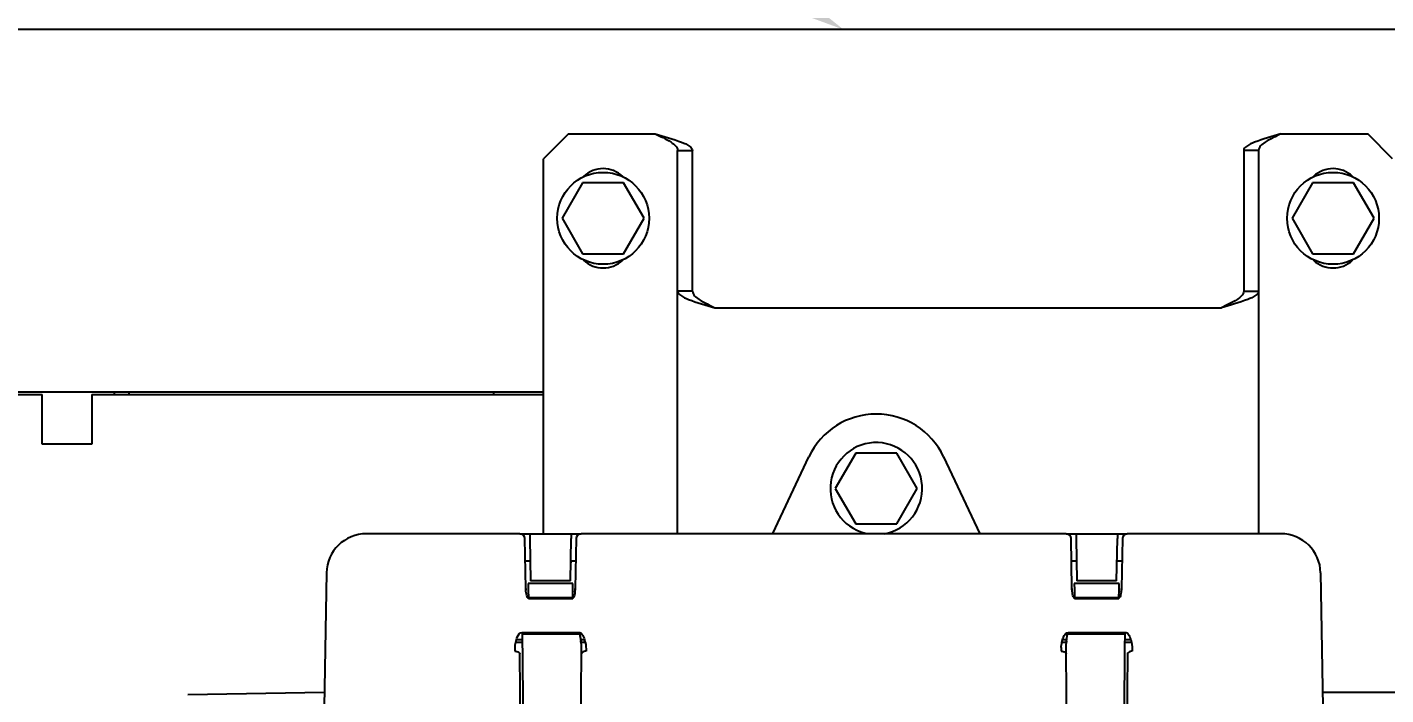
# Model space of a CAD drawing. Header units: millimetres. Extents: x 9130 to 9550, y -18883 to -17651.
# Drawn here: x 9347.735 to 9350.471, y -18043.376 to -18042.032 of the extents above; entities that cross this region are included whole.
import ezdxf
from ezdxf import colors
from ezdxf.entities.mleader import LeaderData, LeaderLine
from ezdxf.math import Vec2, Vec3

# ---------------------------------------------------------------- set-up
doc = ezdxf.new("R2010")
doc.units = ezdxf.units.MM
for name, color, linetype in [('2630764_DKREDXF_CONTINUOUS_LINE', 7, 'Continuous'), ('2702101_DXF_CONTINUOUS_LINE', 7, 'Continuous'), ('3551370_DKREDXF_CONTINUOUS_LINE', 7, 'Continuous'), ('3570567_DXF_CONTINUOUS_LINE', 7, 'Continuous'), ('3570568_DXF_CONTINUOUS_LINE', 7, 'Continuous'), ('3570569_DXF_CONTINUOUS_LINE', 7, 'Continuous'), ('3650520_DXF_CONTINUOUS_LINE', 7, 'Continuous'), ('4L6454_DXF_CONTINUOUS_LINE', 7, 'Continuous'), ('8T4896_DXF_CONTINUOUS_LINE', 7, 'Continuous')]:
    doc.layers.add(name, color=color, linetype=linetype)
doc.styles.add('Annotative', font='txt')
doc.styles.add('KOTE ZA MONNTAZU', font='simplex.shx', dxfattribs={"width": 0.7, "oblique": 8, "height": 3})
doc.dimstyles.new('KOTE ZA MONTAZU u cm', dxfattribs={"dimscale": 0, "dimtxt": 1.5, "dimasz": 1.5, "dimexe": 0.8, "dimexo": 0.1, "dimgap": 1, "dimtad": 1, "dimdec": 1, "dimlfac": 10, "dimzin": 12, "dimdsep": 46, "dimtxsty": 'KOTE ZA MONNTAZU', "dimcen": 1.5, "dimclrt": 1, "dimadec": 0, "dimazin": 0, "dimtfac": 1, "dimtdec": 1, "dimtmove": 0, "dimatfit": 3, "dimfxl": 1, "dimtolj": 2, "dimtzin": 0, "dimarcsym": 0})

# ---------------------------------------------------------------- blocks, each defined once
blk = doc.blocks.new('*D1102')
at = {"color": 0, "lineweight": -2, "transparency": 16777216}
for p, q in [((9345.4099, -18047.6265), (9345.4099, -18048.7074)), ((9359.4099, -18047.6265), (9359.4099, -18048.7074)), ((9346.0099, -18048.5074), (9358.8099, -18048.5074))]:
    blk.add_line(p, q, dxfattribs=at)
at = {"color": 0, "transparency": 16777216}
for points in [[(9346.0099, -18048.4074), (9346.0099, -18048.6074), (9345.4099, -18048.5074)], [(9358.8099, -18048.4074), (9358.8099, -18048.6074), (9359.4099, -18048.5074)]]:
    blk.add_solid(points, dxfattribs=at)
at = {"layer": 'Defpoints', "color": 0, "transparency": 16777216}
for p in [(9345.4099, -18047.5265), (9359.4099, -18047.5265), (9359.4099, -18048.5074)]:
    blk.add_point(p, dxfattribs=at)
at = {"color": 1, "transparency": 16777216, "insert": (9352.4099, -18047.7074), "char_height": 3, "width": 6.923188, "attachment_point": 5, "style": 'KOTE ZA MONNTAZU'}
blk.add_mtext('\\A2;{\\H0.4x;140 cm}', dxfattribs=at)
blk = doc.blocks.new('*D1103')
at = {"color": 0, "lineweight": -2, "transparency": 16777216}
for p, q in [((9345.3099, -18042.0365), (9344.6515, -18042.0365)), ((9344.8515, -18042.6365), (9344.8515, -18046.9565)), ((9345.3099, -18047.5565), (9344.6515, -18047.5565))]:
    blk.add_line(p, q, dxfattribs=at)
at = {"color": 0, "transparency": 16777216}
for points in [[(9344.7515, -18042.6365), (9344.9515, -18042.6365), (9344.8515, -18042.0365)], [(9344.7515, -18046.9565), (9344.9515, -18046.9565), (9344.8515, -18047.5565)]]:
    blk.add_solid(points, dxfattribs=at)
at = {"layer": 'Defpoints', "color": 0, "transparency": 16777216}
for p in [(9345.4099, -18042.0365), (9344.8515, -18047.5565), (9345.4099, -18047.5565)]:
    blk.add_point(p, dxfattribs=at)
at = {"color": 1, "transparency": 16777216, "insert": (9344.0515, -18044.7965), "char_height": 3, "width": 6.923188, "attachment_point": 5, "rotation": 90, "style": 'KOTE ZA MONNTAZU'}
blk.add_mtext('\\A2;{\\H0.4x;55.2 cm}', dxfattribs=at)

msp = doc.modelspace()

# ---------------------------------------------------------------- linework, layer by layer
at = {"layer": '2630764_DKREDXF_CONTINUOUS_LINE', "color": 7, "linetype": 'Continuous'}
for p, q in [((9349.2363, -18043.0508), (9349.3093, -18042.8964)), ((9349.5805, -18042.8964), (9349.6538, -18043.0515))]:
    msp.add_line(p, q, dxfattribs=at)
msp.add_arc((9349.4449, -18042.9605), 0.15, 25.3018, 154.6982, dxfattribs=at)
at = {"layer": '2702101_DXF_CONTINUOUS_LINE', "color": 7, "linetype": 'Continuous'}
msp.add_line((9348.6749, -18042.7715), (9348.6749, -18042.7665), dxfattribs=at)
at = {"layer": '3551370_DKREDXF_CONTINUOUS_LINE', "color": 6, "linetype": 'Continuous'}
for p, q in [((9348.7273, -18043.0515), (9348.418, -18043.0515)), ((9348.7391, -18043.162), (9348.7373, -18043.0613)), ((9348.7473, -18043.0515), (9348.8305, -18043.0515)), ((9348.8405, -18043.0613), (9348.8387, -18043.162)), ((9349.8273, -18043.0515), (9348.8505, -18043.0515)), ((9349.8391, -18043.162), (9349.8373, -18043.0613)), ((9349.8473, -18043.0515), (9349.9305, -18043.0515)), ((9349.9405, -18043.0613), (9349.9387, -18043.162)), ((9350.2598, -18043.0515), (9349.9505, -18043.0515)), ((9348.338, -18043.1301), (9348.3094, -18044.7665)), ((9350.3398, -18043.1301), (9350.3682, -18044.7567)), ((9348.834, -18043.1515), (9348.7438, -18043.1515)), ((9349.934, -18043.1515), (9349.8438, -18043.1515)), ((9348.8335, -18043.1815), (9348.7443, -18043.1815)), ((9349.9335, -18043.1815), (9349.8443, -18043.1815)), ((9348.7388, -18044.6266), (9348.7272, -18043.2937)), ((9348.8506, -18043.2937), (9348.839, -18044.6266)), ((9349.8388, -18044.6266), (9349.8272, -18043.2937)), ((9349.9506, -18043.2937), (9349.939, -18044.6266)), ((9348.3338, -18043.371), (9348.0584, -18043.3759)), ((9350.8189, -18043.3715), (9350.344, -18043.3715))]:
    msp.add_line(p, q, dxfattribs=at)
at = {"layer": '3551370_DKREDXF_CONTINUOUS_LINE', "color": 7, "linetype": 'Continuous'}
for p, q in [((9348.7273, -18043.0515), (9348.7473, -18043.0515)), ((9348.7473, -18043.0515), (9348.7473, -18043.0613)), ((9348.7473, -18043.0613), (9348.7488, -18043.1466)), ((9348.829, -18043.1466), (9348.8305, -18043.0613)), ((9348.8305, -18043.0515), (9348.8505, -18043.0515)), ((9348.8305, -18043.0515), (9348.8305, -18043.0613)), ((9349.8273, -18043.0515), (9349.8473, -18043.0515)), ((9349.8473, -18043.0515), (9349.8473, -18043.0613)), ((9349.8473, -18043.0613), (9349.8488, -18043.1466)), ((9349.929, -18043.1466), (9349.9305, -18043.0613)), ((9349.9305, -18043.0515), (9349.9505, -18043.0515)), ((9349.9305, -18043.0515), (9349.9305, -18043.0613)), ((9348.7481, -18043.1065), (9348.739, -18043.1065)), ((9348.8388, -18043.1065), (9348.8297, -18043.1065)), ((9349.8481, -18043.1065), (9349.839, -18043.1065)), ((9349.9388, -18043.1065), (9349.9297, -18043.1065)), ((9348.7438, -18043.1515), (9348.744, -18043.1646)), ((9348.829, -18043.1466), (9348.7488, -18043.1466)), ((9348.8338, -18043.1643), (9348.8339, -18043.1548)), ((9348.8339, -18043.1548), (9348.834, -18043.1515)), ((9349.8438, -18043.1515), (9349.844, -18043.1646)), ((9349.929, -18043.1466), (9349.8488, -18043.1466)), ((9349.9338, -18043.1643), (9349.9339, -18043.1548)), ((9349.9339, -18043.1548), (9349.934, -18043.1515)), ((9348.744, -18043.1646), (9348.7441, -18043.1649)), ((9348.7441, -18043.1649), (9348.7443, -18043.1807)), ((9348.8335, -18043.1807), (9348.7443, -18043.1807)), ((9348.7443, -18043.1824), (9348.7443, -18043.1807)), ((9348.8335, -18043.1824), (9348.7443, -18043.1824)), ((9348.8335, -18043.1807), (9348.8338, -18043.1646)), ((9348.8335, -18043.1824), (9348.8335, -18043.1807)), ((9348.8338, -18043.1646), (9348.8338, -18043.1643)), ((9349.844, -18043.1646), (9349.8441, -18043.1649)), ((9349.8441, -18043.1649), (9349.8443, -18043.1807)), ((9349.9335, -18043.1807), (9349.8443, -18043.1807)), ((9349.8443, -18043.1824), (9349.8443, -18043.1807)), ((9349.9335, -18043.1824), (9349.8443, -18043.1824)), ((9349.9335, -18043.1807), (9349.9338, -18043.1646)), ((9349.9335, -18043.1824), (9349.9335, -18043.1807)), ((9349.9338, -18043.1646), (9349.9338, -18043.1643)), ((9348.7188, -18043.2701), (9348.732, -18043.2701)), ((9348.7203, -18043.2642), (9348.7319, -18043.2642)), ((9348.7318, -18043.2501), (9348.846, -18043.2501)), ((9348.7318, -18043.2528), (9348.846, -18043.2528)), ((9348.7318, -18043.2528), (9348.7319, -18043.264)), ((9348.7319, -18043.264), (9348.732, -18043.2699)), ((9348.732, -18043.2699), (9348.7322, -18043.2936)), ((9348.8493, -18043.2642), (9348.8575, -18043.2642)), ((9348.8499, -18043.2701), (9348.859, -18043.2701)), ((9349.8188, -18043.2701), (9349.8279, -18043.2701)), ((9349.8203, -18043.2642), (9349.8285, -18043.2642)), ((9349.8318, -18043.2501), (9349.946, -18043.2501)), ((9349.8318, -18043.2528), (9349.946, -18043.2528)), ((9349.9456, -18043.2936), (9349.9458, -18043.2699)), ((9349.9458, -18043.2699), (9349.9459, -18043.264)), ((9349.9458, -18043.2701), (9349.959, -18043.2701)), ((9349.9459, -18043.264), (9349.946, -18043.2528)), ((9349.9459, -18043.2642), (9349.9575, -18043.2642)), ((9348.7322, -18043.2936), (9348.7322, -18043.2987)), ((9349.9456, -18043.2987), (9349.9456, -18043.2936)), ((9348.7322, -18043.2987), (9348.7331, -18043.3945)), ((9349.9447, -18043.3945), (9349.9456, -18043.2987))]:
    msp.add_line(p, q, dxfattribs=at)
at = {"layer": '3551370_DKREDXF_CONTINUOUS_LINE', "color": 6, "linetype": 'Continuous'}
for points in [[(9348.7393, -18043.1651), (9348.7391, -18043.1629), (9348.7391, -18043.162)], [(9348.8387, -18043.162), (9348.8387, -18043.1631), (9348.8385, -18043.1651)], [(9349.8393, -18043.1651), (9349.8391, -18043.1629), (9349.8391, -18043.162)], [(9349.9387, -18043.162), (9349.9387, -18043.1631), (9349.9385, -18043.1651)]]:
    msp.add_lwpolyline(points, dxfattribs=at)
for centre, start, end in [((9348.418, -18043.1315), 90, 179), ((9350.2598, -18043.1315), 1, 90)]:
    msp.add_arc(centre, 0.08, start, end, dxfattribs=at)
at = {"layer": '3551370_DKREDXF_CONTINUOUS_LINE', "color": 7, "linetype": 'Continuous'}
for centre, radius, start, end in [((9348.7273, -18043.0615), 0.01, 1, 90.0016), ((9348.8505, -18043.0615), 0.01, 89.9984, 179), ((9349.8273, -18043.0615), 0.01, 1, 90.0016), ((9349.9505, -18043.0615), 0.01, 89.9984, 179), ((9348.739, -18043.0967), 0.00979, 264.8378, 269.9694), ((9348.8388, -18043.0966), 0.00992, 270.0358, 275.0866), ((9349.839, -18043.0967), 0.00978, 264.8389, 269.9597), ((9349.9388, -18043.0967), 0.00977, 270.0503, 275.1666), ((9348.7949, -18043.161), 0.0559, 181.0145, 183.5057), ((9348.7975, -18043.1609), 0.0585, 183.4941, 184.4588), ((9348.7784, -18043.1607), 0.0604, 351.8049, 356.4991), ((9348.7824, -18043.161), 0.0563, 356.5116, 358.973), ((9349.8949, -18043.161), 0.0559, 181.0145, 183.5057), ((9349.8975, -18043.1609), 0.0585, 183.4941, 184.4588), ((9349.8784, -18043.1607), 0.0604, 351.8049, 356.4991), ((9349.8824, -18043.161), 0.0563, 356.5116, 358.973), ((9348.5234, -18043.2957), 0.3275, 4.4887, 4.8739), ((9348.8042, -18043.2807), 0.0558, 14.7437, 17.1912), ((9348.7959, -18043.2829), 0.0644, 11.4666, 14.7333), ((9350.2172, -18043.3016), 0.3905, 174.982, 175.3706), ((9348.8119, -18043.2873), 0.0948, 176.0815, 180.5076), ((9349.9119, -18043.2873), 0.0948, 176.0815, 180.5076)]:
    msp.add_arc(centre, radius, start, end, dxfattribs=at)
for points, knots in [([(9348.7478, -18043.1089), (9348.7478, -18043.1092), (9348.7479, -18043.1097), (9348.7482, -18043.1102), (9348.7483, -18043.1104)], [0, 0, 0, 0, 0.447994, 1, 1, 1, 1]), ([(9348.83, -18043.1089), (9348.83, -18043.1092), (9348.8299, -18043.1097), (9348.8296, -18043.1102), (9348.8295, -18043.1104)], [0, 0, 0, 0, 0.448002, 1, 1, 1, 1]), ([(9348.7443, -18043.1807), (9348.7437, -18043.1807), (9348.7415, -18043.1795), (9348.7415, -18043.177), (9348.741, -18043.1756)], [0, 0, 0, 0, 0.30464, 1, 1, 1, 1]), ([(9348.8381, -18043.1693), (9348.8378, -18043.1713), (9348.837, -18043.1747), (9348.8357, -18043.1807), (9348.8335, -18043.1807)], [0, 0, 0, 0, 0.463412, 1, 1, 1, 1]), ([(9349.8443, -18043.1807), (9349.8437, -18043.1807), (9349.8415, -18043.1795), (9349.8415, -18043.177), (9349.841, -18043.1756)], [0, 0, 0, 0, 0.30464, 1, 1, 1, 1]), ([(9349.9381, -18043.1693), (9349.9378, -18043.1713), (9349.937, -18043.1747), (9349.9357, -18043.1807), (9349.9335, -18043.1807)], [0, 0, 0, 0, 0.463412, 1, 1, 1, 1]), ([(9348.7203, -18043.2642), (9348.7207, -18043.2628), (9348.7227, -18043.2572), (9348.7271, -18043.25), (9348.7318, -18043.2501)], [0, 0, 0, 0, 0.242682, 1, 1, 1, 1]), ([(9348.8493, -18043.2642), (9348.8494, -18043.2648), (9348.8495, -18043.2661), (9348.8497, -18043.2673), (9348.8497, -18043.2679)], [0, 0, 0, 0, 0.496969, 1, 1, 1, 1]), ([(9349.8203, -18043.2642), (9349.8207, -18043.2628), (9349.8227, -18043.2572), (9349.8271, -18043.25), (9349.8318, -18043.2501)], [0, 0, 0, 0, 0.242682, 1, 1, 1, 1]), ([(9349.8281, -18043.2675), (9349.8282, -18043.2669), (9349.8283, -18043.2658), (9349.8284, -18043.2648), (9349.8285, -18043.2642)], [0, 0, 0, 0, 0.501681, 1, 1, 1, 1]), ([(9349.8285, -18043.2642), (9349.8287, -18043.2623), (9349.8296, -18043.2591), (9349.8298, -18043.2527), (9349.8318, -18043.2528)], [0, 0, 0, 0, 0.491773, 1, 1, 1, 1]), ([(9348.7172, -18043.2881), (9348.7185, -18043.2881), (9348.7222, -18043.2884), (9348.7272, -18043.291), (9348.7272, -18043.2937)], [0, 0, 0, 0, 0.32157, 1, 1, 1, 1]), ([(9348.8606, -18043.2881), (9348.8593, -18043.2881), (9348.8556, -18043.2884), (9348.8506, -18043.291), (9348.8506, -18043.2937)], [0, 0, 0, 0, 0.32157, 1, 1, 1, 1]), ([(9349.8172, -18043.2881), (9349.8185, -18043.2881), (9349.8222, -18043.2884), (9349.8272, -18043.291), (9349.8272, -18043.2937)], [0, 0, 0, 0, 0.32157, 1, 1, 1, 1]), ([(9349.9606, -18043.2881), (9349.9593, -18043.2881), (9349.9556, -18043.2884), (9349.9506, -18043.291), (9349.9506, -18043.2937)], [0, 0, 0, 0, 0.32157, 1, 1, 1, 1])]:
    msp.add_open_spline(points, degree=3, knots=knots, dxfattribs=at)
for points in [[(9348.741, -18043.1756), (9348.7399, -18043.1723), (9348.7395, -18043.1688), (9348.7392, -18043.1654)], [(9349.841, -18043.1756), (9349.8399, -18043.1723), (9349.8395, -18043.1688), (9349.8392, -18043.1654)], [(9348.7174, -18043.2808), (9348.7176, -18043.2772), (9348.7181, -18043.2736), (9348.7188, -18043.2701)], [(9348.7188, -18043.2701), (9348.7192, -18043.2681), (9348.7197, -18043.2661), (9348.7203, -18043.2642)], [(9348.846, -18043.2501), (9348.8486, -18043.2501), (9348.8512, -18043.2521), (9348.8527, -18043.2543)], [(9348.846, -18043.2528), (9348.8476, -18043.2531), (9348.848, -18043.2557), (9348.8482, -18043.2573)], [(9348.8482, -18043.2573), (9348.8485, -18043.2596), (9348.8491, -18043.2619), (9348.8493, -18043.2642)], [(9348.8499, -18043.2701), (9348.8505, -18043.2779), (9348.8507, -18043.2858), (9348.8506, -18043.2937)], [(9348.8527, -18043.2543), (9348.8549, -18043.2572), (9348.8564, -18043.2607), (9348.8575, -18043.2642)], [(9348.859, -18043.2701), (9348.8602, -18043.276), (9348.8607, -18043.2821), (9348.8606, -18043.2881)], [(9349.8174, -18043.2808), (9349.8176, -18043.2772), (9349.8181, -18043.2736), (9349.8188, -18043.2701)], [(9349.8188, -18043.2701), (9349.8192, -18043.2681), (9349.8197, -18043.2661), (9349.8203, -18043.2642)], [(9349.8272, -18043.2937), (9349.8271, -18043.2858), (9349.8273, -18043.2779), (9349.8279, -18043.2701)], [(9349.946, -18043.2501), (9349.9486, -18043.2501), (9349.9512, -18043.2521), (9349.9527, -18043.2543)], [(9349.9527, -18043.2543), (9349.9549, -18043.2572), (9349.9564, -18043.2607), (9349.9575, -18043.2642)], [(9349.9575, -18043.2642), (9349.9581, -18043.2661), (9349.9586, -18043.2681), (9349.959, -18043.2701)], [(9349.959, -18043.2701), (9349.9602, -18043.276), (9349.9607, -18043.2821), (9349.9606, -18043.2881)]]:
    msp.add_open_spline(points, degree=3, dxfattribs=at)
at = {"layer": '3570567_DXF_CONTINUOUS_LINE', "color": 7, "linetype": 'Continuous'}
for p, q in [((9345.8149, -18042.7715), (9347.7649, -18042.7715)), ((9347.7649, -18042.8715), (9347.7649, -18042.7715)), ((9347.8649, -18042.7715), (9348.7749, -18042.7715)), ((9347.8649, -18042.7715), (9347.8649, -18042.8715)), ((9347.8649, -18042.8715), (9347.7649, -18042.8715))]:
    msp.add_line(p, q, dxfattribs=at)
at = {"layer": '3570568_DXF_CONTINUOUS_LINE', "color": 7, "linetype": 'Continuous'}
msp.add_line((9347.9099, -18042.7673), (9347.9099, -18042.7715), dxfattribs=at)
at = {"layer": '3570568_DXF_CONTINUOUS_LINE', "color": 3, "linetype": 'Continuous'}
msp.add_line((9347.9399, -18042.7673), (9347.9399, -18042.7715), dxfattribs=at)
at = {"layer": '3570569_DXF_CONTINUOUS_LINE', "color": 7, "linetype": 'Continuous'}
for p, q in [((9354.7399, -18042.0365), (9345.4099, -18042.0365)), ((9348.7749, -18042.7665), (9345.4799, -18042.7665))]:
    msp.add_line(p, q, dxfattribs=at)
at = {"layer": '3650520_DXF_CONTINUOUS_LINE', "color": 7, "linetype": 'Continuous'}
for p, q in [((9348.8249, -18042.2465), (9348.7749, -18042.2965)), ((9348.8249, -18042.2465), (9348.9999, -18042.2465)), ((9350.2599, -18042.2465), (9350.4349, -18042.2465)), ((9350.4849, -18042.2965), (9350.4349, -18042.2465)), ((9349.0449, -18042.28), (9349.0749, -18042.28)), ((9349.0449, -18043.0515), (9349.0449, -18042.28)), ((9350.2149, -18042.28), (9350.1849, -18042.28)), ((9350.2149, -18042.28), (9350.2149, -18043.0515)), ((9348.7749, -18043.0515), (9348.7749, -18042.2965)), ((9349.0749, -18042.563), (9349.0449, -18042.563)), ((9350.1849, -18042.563), (9350.2149, -18042.563)), ((9349.1199, -18042.5965), (9350.1399, -18042.5965))]:
    msp.add_line(p, q, dxfattribs=at)
at = {"layer": '3650520_DXF_CONTINUOUS_LINE', "color": 3, "linetype": 'Continuous'}
for p, q in [((9349.0749, -18042.563), (9349.0749, -18042.28)), ((9350.1849, -18042.28), (9350.1849, -18042.563))]:
    msp.add_line(p, q, dxfattribs=at)
at = {"layer": '3650520_DXF_CONTINUOUS_LINE', "color": 7, "linetype": 'Continuous'}
for centre, start, end in [((9348.8949, -18042.374), 46.6874, 133.3126), ((9350.3649, -18042.374), 46.6874, 133.3126), ((9348.8949, -18042.459), 226.6874, 313.3126), ((9350.3649, -18042.459), 226.6874, 313.3126)]:
    msp.add_arc(centre, 0.0575, start, end, dxfattribs=at)
for points, knots in [([(9348.9999, -18042.2465), (9349.0107, -18042.2516), (9349.0268, -18042.2586), (9349.0449, -18042.2729), (9349.0449, -18042.28)], [0, 0, 0, 0, 0.627815, 1, 1, 1, 1]), ([(9350.2599, -18042.2465), (9350.2491, -18042.2516), (9350.233, -18042.2586), (9350.2149, -18042.2729), (9350.2149, -18042.28)], [0, 0, 0, 0, 0.627815, 1, 1, 1, 1]), ([(9349.0449, -18042.563), (9349.0449, -18042.5664), (9349.0528, -18042.5741), (9349.0779, -18042.5845), (9349.1021, -18042.5914), (9349.1199, -18042.5965)], [0, 0, 0, 0, 0.120633, 0.338256, 1, 1, 1, 1]), ([(9350.2149, -18042.563), (9350.2149, -18042.5664), (9350.207, -18042.5741), (9350.1819, -18042.5845), (9350.1577, -18042.5914), (9350.1399, -18042.5965)], [0, 0, 0, 0, 0.120633, 0.338256, 1, 1, 1, 1])]:
    msp.add_open_spline(points, degree=3, knots=knots, dxfattribs=at)
at = {"layer": '3650520_DXF_CONTINUOUS_LINE', "color": 3, "linetype": 'Continuous'}
for points, knots in [([(9348.9999, -18042.2465), (9349.0177, -18042.2516), (9349.0419, -18042.2585), (9349.067, -18042.2689), (9349.0749, -18042.2766), (9349.0749, -18042.28)], [0, 0, 0, 0, 0.661744, 0.879367, 1, 1, 1, 1]), ([(9350.2599, -18042.2465), (9350.2421, -18042.2516), (9350.2179, -18042.2585), (9350.1928, -18042.2689), (9350.1849, -18042.2766), (9350.1849, -18042.28)], [0, 0, 0, 0, 0.661744, 0.879367, 1, 1, 1, 1]), ([(9349.0749, -18042.563), (9349.0749, -18042.5701), (9349.093, -18042.5844), (9349.1091, -18042.5914), (9349.1199, -18042.5965)], [0, 0, 0, 0, 0.372185, 1, 1, 1, 1]), ([(9350.1849, -18042.563), (9350.1849, -18042.5701), (9350.1668, -18042.5844), (9350.1507, -18042.5914), (9350.1399, -18042.5965)], [0, 0, 0, 0, 0.372185, 1, 1, 1, 1])]:
    msp.add_open_spline(points, degree=3, knots=knots, dxfattribs=at)
at = {"layer": '4L6454_DXF_CONTINUOUS_LINE', "color": 7, "linetype": 'Continuous'}
for p, q in [((9348.8536, -18042.345), (9348.8124, -18042.4165)), ((9348.9362, -18042.345), (9348.8536, -18042.345)), ((9348.9774, -18042.4165), (9348.9362, -18042.345)), ((9350.3236, -18042.345), (9350.2824, -18042.4165)), ((9350.4062, -18042.345), (9350.3236, -18042.345)), ((9350.4474, -18042.4165), (9350.4062, -18042.345)), ((9348.8124, -18042.4165), (9348.8536, -18042.4879)), ((9348.9362, -18042.4879), (9348.9774, -18042.4165)), ((9350.2824, -18042.4165), (9350.3236, -18042.4879)), ((9350.4062, -18042.4879), (9350.4474, -18042.4165)), ((9348.8536, -18042.4879), (9348.9362, -18042.4879)), ((9350.3236, -18042.4879), (9350.4062, -18042.4879)), ((9349.4036, -18042.889), (9349.3624, -18042.9605)), ((9349.4862, -18042.889), (9349.4036, -18042.889)), ((9349.5274, -18042.9605), (9349.4862, -18042.889)), ((9349.3624, -18042.9605), (9349.4036, -18043.0319)), ((9349.4862, -18043.0319), (9349.5274, -18042.9605)), ((9349.4036, -18043.0319), (9349.4862, -18043.0319))]:
    msp.add_line(p, q, dxfattribs=at)
at = {"layer": '8T4896_DXF_CONTINUOUS_LINE', "color": 7, "linetype": 'Continuous'}
for centre in [(9348.8949, -18042.4165), (9350.3649, -18042.4165)]:
    msp.add_circle(centre, 0.0925, dxfattribs=at)
msp.add_arc((9349.4449, -18042.9605), 0.0925, 279.8079, 255.8242, dxfattribs=at)

# ---------------------------------------------------------------- dimensions: what is measured, and where the dimension line sits
at = {"color": 4}
dim = msp.add_linear_dim(base=(9344.8515, -18047.5565), p1=(9345.4099, -18042.0365), p2=(9345.4099, -18047.5565), angle=270, text='{\\H0.4x;<>}', dimstyle='KOTE ZA MONTAZU u cm', override={"dimscale": 1, "dimasz": 0.6, "dimexe": 0.2, "dimgap": 0.2, "dimdec": 2, "dimpost": ' cm'}, dxfattribs=at)
dim.commit()
dim.dimension.update_dxf_attribs({"geometry": '*D1103', "text_midpoint": (9344.8515, -18044.7965), "dimtype": 160})
dim = msp.add_linear_dim(base=(9359.4099, -18048.5074), p1=(9345.4099, -18047.5265), p2=(9359.4099, -18047.5265), text='{\\H0.4x;<>}', dimstyle='KOTE ZA MONTAZU u cm', override={"dimscale": 1, "dimasz": 0.6, "dimexe": 0.2, "dimgap": 0.2, "dimpost": ' cm'}, dxfattribs=at)
dim.commit()
dim.dimension.update_dxf_attribs({"geometry": '*D1102', "text_midpoint": (9352.4099, -18048.5074), "dimtype": 160})

# ---------------------------------------------------------------- leaders
ml = msp.add_multileader_mtext('Standard')
ml.set_content('{\\H0.75x;Dizel \\P\\pxql;agregat}\\P ', color=90, style='Annotative')
ml.set_leader_properties(color=252, linetype='ByLayer', lineweight=13)
ml.build(insert=Vec2(0, 0))
ml.multileader.update_dxf_attribs({"has_dogleg": 0, "text_left_attachment_type": 6, "text_right_attachment_type": 6, "dogleg_length": 2, "arrow_head_size": 0.8, "scale": 0.8})
ctx = ml.context
ctx.base_point, ctx.scale, ctx.char_height, ctx.arrow_head_size, ctx.landing_gap_size, ctx.plane_origin = Vec3(9343.017, -18041.1534), 0.8, 0.64, 0.8, 0.8, Vec3(9364.8336, -18064.9729)
ctx.left_attachment, ctx.right_attachment = 6, 6
notes = []
notes.append((ctx, [(0, (1, 1, 0), (9348.617, -18041.1534), (-1, 0), 0.8, [(0, [(9349.379, -18042.0365)], 0, [])])]))
ctx.mtext.insert, ctx.mtext.width, ctx.mtext.defined_height, ctx.mtext.flow_direction = Vec3(9343.817, -18040.5134), 5.665698, 1.5231, 5
for ctx, leaders in notes:
    for number, flags, end, landing, length, lines in leaders:
        leader = LeaderData()
        leader.index, (leader.has_last_leader_line, leader.has_dogleg_vector, leader.attachment_direction) = number, flags
        leader.last_leader_point, leader.dogleg_vector, leader.dogleg_length = Vec3(end), Vec3(landing), length
        for number, points, colour, breaks in lines:
            line = LeaderLine()
            line.index, line.vertices, line.color, line.breaks = number, Vec3.list(points), colors.encode_raw_color(colour), breaks
            leader.lines.append(line)
        ctx.leaders.append(leader)

doc.saveas('drawing.dxf')
